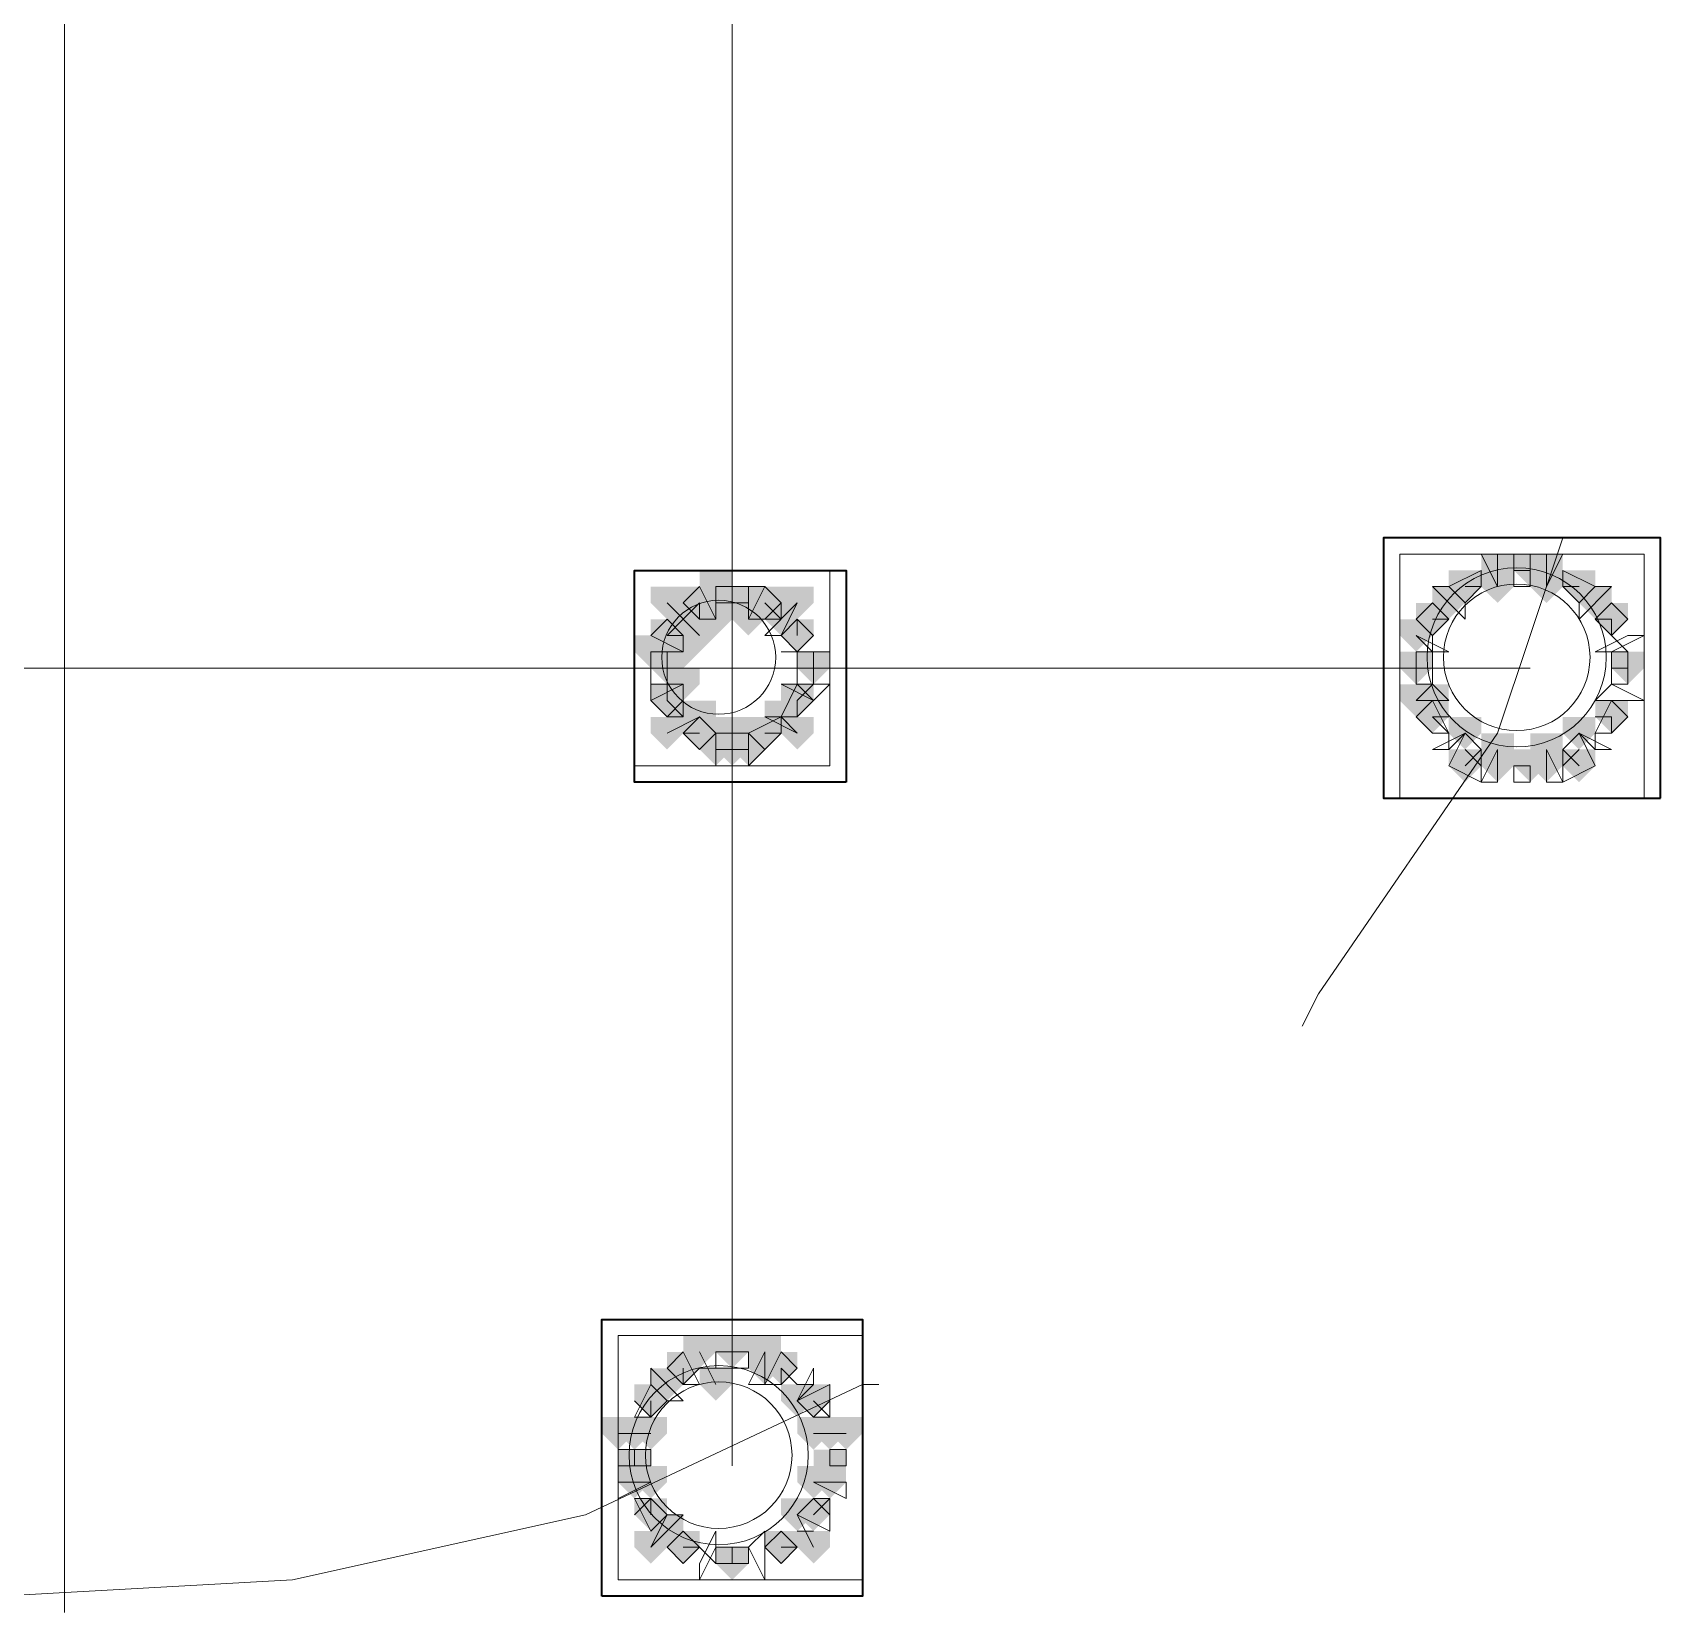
# Model space of a CAD drawing. Header units: millimetres. Extents: x 2315 to 4619, y 1334 to 1897.
# Drawn here: x 4129.89 to 4136, y 1548.66 to 1554.59 of the extents above; entities that cross this region are included whole.
import ezdxf

# ---------------------------------------------------------------- set-up
doc = ezdxf.new("R2010")
doc.units = ezdxf.units.MM
for name, color, linetype, true_color in [('PDF_10', 7, 'Continuous', 0x00b85c), ('PDF_AXIS', 7, 'Continuous', 0x00b85c), ('PDF_柱构件', 7, 'Continuous', 0x00b85c), ('PDF_转运站初步方案', 7, 'Continuous', 0x00b85c)]:
    doc.layers.add(name, color=color, linetype=linetype, true_color=true_color)
doc.layers.add('PDF_中心线层', color=1, linetype='Continuous')
doc.layers.add('PDF_粗实线层', color=7, linetype='Continuous')

msp = doc.modelspace()

# ---------------------------------------------------------------- hatches: boundary and pattern name
at = {"layer": 'PDF_10', "transparency": 33554559}
for points in [[(4135.507, 1552.6298), (4135.4459, 1552.6298), (4135.4459, 1552.5687), (4135.507, 1552.5076), (4135.568, 1552.5687), (4135.568, 1552.6298)], [(4135.507, 1552.6298), (4135.4459, 1552.6298), (4135.4459, 1552.5687), (4135.507, 1552.5076), (4135.568, 1552.5687), (4135.568, 1552.6298)], [(4135.507, 1552.6298), (4135.4459, 1552.6298), (4135.4459, 1552.5687), (4135.507, 1552.5076), (4135.568, 1552.5687), (4135.568, 1552.6298)], [(4135.2626, 1552.5687), (4135.2015, 1552.5687), (4135.2015, 1552.5076), (4135.2626, 1552.4466), (4135.3237, 1552.5076), (4135.3237, 1552.5687)], [(4135.2626, 1552.5687), (4135.2015, 1552.5687), (4135.2015, 1552.5076), (4135.2626, 1552.4466), (4135.3237, 1552.5076), (4135.3237, 1552.5687)], [(4135.6902, 1552.5687), (4135.6291, 1552.5687), (4135.6291, 1552.5076), (4135.6902, 1552.4466), (4135.7513, 1552.5076), (4135.7513, 1552.5687)], [(4135.6902, 1552.5687), (4135.6291, 1552.5687), (4135.6291, 1552.5076), (4135.6902, 1552.4466), (4135.7513, 1552.5076), (4135.7513, 1552.5687)], [(4132.3918, 1552.5076), (4132.3307, 1552.5076), (4132.3307, 1552.4466), (4132.3918, 1552.3855), (4132.4529, 1552.4466), (4132.4529, 1552.5076)], [(4132.3918, 1552.5076), (4132.3307, 1552.5076), (4132.3307, 1552.4466), (4132.3918, 1552.3855), (4132.4529, 1552.4466), (4132.4529, 1552.5076)], [(4132.514, 1552.5076), (4132.4529, 1552.5076), (4132.4529, 1552.4466), (4132.514, 1552.3855), (4132.5751, 1552.4466), (4132.5751, 1552.5076)], [(4132.514, 1552.5076), (4132.4529, 1552.5076), (4132.4529, 1552.4466), (4132.514, 1552.3855), (4132.5751, 1552.4466), (4132.5751, 1552.5076)], [(4132.6361, 1552.5076), (4132.5751, 1552.5076), (4132.5751, 1552.4466), (4132.6361, 1552.3855), (4132.6972, 1552.4466), (4132.6972, 1552.5076)], [(4132.6361, 1552.5076), (4132.5751, 1552.5076), (4132.5751, 1552.4466), (4132.6361, 1552.3855), (4132.6972, 1552.4466), (4132.6972, 1552.5076)], [(4135.1405, 1552.4466), (4135.0794, 1552.4466), (4135.0794, 1552.3855), (4135.1405, 1552.3244), (4135.2015, 1552.3855), (4135.2015, 1552.4466)], [(4135.1405, 1552.4466), (4135.0794, 1552.4466), (4135.0794, 1552.3855), (4135.1405, 1552.3244), (4135.2015, 1552.3855), (4135.2015, 1552.4466)], [(4135.8124, 1552.4466), (4135.7513, 1552.4466), (4135.7513, 1552.3855), (4135.8124, 1552.3244), (4135.8734, 1552.3855), (4135.8734, 1552.4466)], [(4135.8124, 1552.4466), (4135.7513, 1552.4466), (4135.7513, 1552.3855), (4135.8124, 1552.3244), (4135.8734, 1552.3855), (4135.8734, 1552.4466)], [(4132.2697, 1552.3855), (4132.2086, 1552.3855), (4132.2086, 1552.3244), (4132.2697, 1552.2633), (4132.3307, 1552.3244), (4132.3307, 1552.3855)], [(4132.2697, 1552.3855), (4132.2086, 1552.3855), (4132.2086, 1552.3244), (4132.2697, 1552.2633), (4132.3307, 1552.3244), (4132.3307, 1552.3855)], [(4132.7583, 1552.3855), (4132.6972, 1552.3855), (4132.6972, 1552.3244), (4132.7583, 1552.2633), (4132.8194, 1552.3244), (4132.8194, 1552.3855)], [(4132.7583, 1552.3855), (4132.6972, 1552.3855), (4132.6972, 1552.3244), (4132.7583, 1552.2633), (4132.8194, 1552.3244), (4132.8194, 1552.3855)], [(4132.7583, 1552.3855), (4132.6972, 1552.3855), (4132.6972, 1552.3244), (4132.7583, 1552.2633), (4132.8194, 1552.3244), (4132.8194, 1552.3855)], [(4132.2697, 1552.2633), (4132.2086, 1552.2633), (4132.2086, 1552.2022), (4132.2697, 1552.1412), (4132.3307, 1552.2022), (4132.3307, 1552.2633)], [(4132.2697, 1552.2633), (4132.2086, 1552.2633), (4132.2086, 1552.2022), (4132.2697, 1552.1412), (4132.3307, 1552.2022), (4132.3307, 1552.2633)], [(4132.8194, 1552.2633), (4132.7583, 1552.2633), (4132.7583, 1552.2022), (4132.8194, 1552.1412), (4132.8805, 1552.2022), (4132.8805, 1552.2633)], [(4132.8194, 1552.2633), (4132.7583, 1552.2633), (4132.7583, 1552.2022), (4132.8194, 1552.1412), (4132.8805, 1552.2022), (4132.8805, 1552.2633)], [(4135.0794, 1552.2633), (4135.0183, 1552.2633), (4135.0183, 1552.2022), (4135.0794, 1552.1412), (4135.1405, 1552.2022), (4135.1405, 1552.2633)], [(4135.0794, 1552.2633), (4135.0183, 1552.2633), (4135.0183, 1552.2022), (4135.0794, 1552.1412), (4135.1405, 1552.2022), (4135.1405, 1552.2633)], [(4135.8734, 1552.2633), (4135.8124, 1552.2633), (4135.8124, 1552.2022), (4135.8734, 1552.1412), (4135.9345, 1552.2022), (4135.9345, 1552.2633)], [(4135.8734, 1552.2633), (4135.8124, 1552.2633), (4135.8124, 1552.2022), (4135.8734, 1552.1412), (4135.9345, 1552.2022), (4135.9345, 1552.2633)], [(4132.2697, 1552.1412), (4132.2086, 1552.1412), (4132.2086, 1552.0801), (4132.2697, 1552.019), (4132.3307, 1552.0801), (4132.3307, 1552.1412)], [(4132.2697, 1552.1412), (4132.2086, 1552.1412), (4132.2086, 1552.0801), (4132.2697, 1552.019), (4132.3307, 1552.0801), (4132.3307, 1552.1412)], [(4132.7583, 1552.1412), (4132.6972, 1552.1412), (4132.6972, 1552.0801), (4132.7583, 1552.019), (4132.8194, 1552.0801), (4132.8194, 1552.1412)], [(4132.7583, 1552.1412), (4132.6972, 1552.1412), (4132.6972, 1552.0801), (4132.7583, 1552.019), (4132.8194, 1552.0801), (4132.8194, 1552.1412)], [(4135.1405, 1552.0801), (4135.0794, 1552.0801), (4135.0794, 1552.019), (4135.1405, 1551.9579), (4135.2015, 1552.019), (4135.2015, 1552.0801)], [(4135.1405, 1552.0801), (4135.0794, 1552.0801), (4135.0794, 1552.019), (4135.1405, 1551.9579), (4135.2015, 1552.019), (4135.2015, 1552.0801)], [(4135.8124, 1552.0801), (4135.7513, 1552.0801), (4135.7513, 1552.019), (4135.8124, 1551.9579), (4135.8734, 1552.019), (4135.8734, 1552.0801)], [(4135.8124, 1552.0801), (4135.7513, 1552.0801), (4135.7513, 1552.019), (4135.8124, 1551.9579), (4135.8734, 1552.019), (4135.8734, 1552.0801)], [(4132.3918, 1552.019), (4132.3307, 1552.019), (4132.3307, 1551.9579), (4132.3918, 1551.8968), (4132.4529, 1551.9579), (4132.4529, 1552.019)], [(4132.3918, 1552.019), (4132.3307, 1552.019), (4132.3307, 1551.9579), (4132.3918, 1551.8968), (4132.4529, 1551.9579), (4132.4529, 1552.019)], [(4132.3918, 1552.019), (4132.3307, 1552.019), (4132.3307, 1551.9579), (4132.3918, 1551.8968), (4132.4529, 1551.9579), (4132.4529, 1552.019)], [(4132.6361, 1552.019), (4132.5751, 1552.019), (4132.5751, 1551.9579), (4132.6361, 1551.8968), (4132.6972, 1551.9579), (4132.6972, 1552.019)], [(4132.6361, 1552.019), (4132.5751, 1552.019), (4132.5751, 1551.9579), (4132.6361, 1551.8968), (4132.6972, 1551.9579), (4132.6972, 1552.019)], [(4132.514, 1551.9579), (4132.4529, 1551.9579), (4132.4529, 1551.8968), (4132.514, 1551.8357), (4132.5751, 1551.8968), (4132.5751, 1551.9579)], [(4132.514, 1551.9579), (4132.4529, 1551.9579), (4132.4529, 1551.8968), (4132.514, 1551.8357), (4132.5751, 1551.8968), (4132.5751, 1551.9579)], [(4135.2626, 1551.8968), (4135.2015, 1551.8968), (4135.2015, 1551.8357), (4135.2626, 1551.7747), (4135.3237, 1551.8357), (4135.3237, 1551.8968)], [(4135.2626, 1551.8968), (4135.2015, 1551.8968), (4135.2015, 1551.8357), (4135.2626, 1551.7747), (4135.3237, 1551.8357), (4135.3237, 1551.8968)], [(4135.507, 1551.8968), (4135.4459, 1551.8968), (4135.4459, 1551.8357), (4135.507, 1551.7747), (4135.568, 1551.8357), (4135.568, 1551.8968)], [(4135.507, 1551.8968), (4135.4459, 1551.8968), (4135.4459, 1551.8357), (4135.507, 1551.7747), (4135.568, 1551.8357), (4135.568, 1551.8968)], [(4135.6902, 1551.8968), (4135.6291, 1551.8968), (4135.6291, 1551.8357), (4135.6902, 1551.7747), (4135.7513, 1551.8357), (4135.7513, 1551.8968)], [(4135.6902, 1551.8968), (4135.6291, 1551.8968), (4135.6291, 1551.8357), (4135.6902, 1551.7747), (4135.7513, 1551.8357), (4135.7513, 1551.8968)], [(4132.514, 1549.6979), (4132.4529, 1549.6979), (4132.4529, 1549.6368), (4132.514, 1549.5757), (4132.5751, 1549.6368), (4132.5751, 1549.6979)], [(4132.514, 1549.6979), (4132.4529, 1549.6979), (4132.4529, 1549.6368), (4132.514, 1549.5757), (4132.5751, 1549.6368), (4132.5751, 1549.6979)], [(4132.3307, 1549.6368), (4132.2697, 1549.6368), (4132.2697, 1549.5757), (4132.3307, 1549.5147), (4132.3918, 1549.5757), (4132.3918, 1549.6368)], [(4132.3307, 1549.6368), (4132.2697, 1549.6368), (4132.2697, 1549.5757), (4132.3307, 1549.5147), (4132.3918, 1549.5757), (4132.3918, 1549.6368)], [(4132.6972, 1549.6368), (4132.6361, 1549.6368), (4132.6361, 1549.5757), (4132.6972, 1549.5147), (4132.7583, 1549.5757), (4132.7583, 1549.6368)], [(4132.6972, 1549.6368), (4132.6361, 1549.6368), (4132.6361, 1549.5757), (4132.6972, 1549.5147), (4132.7583, 1549.5757), (4132.7583, 1549.6368)], [(4132.2086, 1549.5147), (4132.1475, 1549.5147), (4132.1475, 1549.4536), (4132.2086, 1549.3925), (4132.2697, 1549.4536), (4132.2697, 1549.5147)], [(4132.2086, 1549.5147), (4132.1475, 1549.5147), (4132.1475, 1549.4536), (4132.2086, 1549.3925), (4132.2697, 1549.4536), (4132.2697, 1549.5147)], [(4132.8194, 1549.5147), (4132.7583, 1549.5147), (4132.7583, 1549.4536), (4132.8194, 1549.3925), (4132.8805, 1549.4536), (4132.8805, 1549.5147)], [(4132.8194, 1549.5147), (4132.7583, 1549.5147), (4132.7583, 1549.4536), (4132.8194, 1549.3925), (4132.8805, 1549.4536), (4132.8805, 1549.5147)], [(4132.1475, 1549.2703), (4132.0864, 1549.2703), (4132.0864, 1549.2093), (4132.1475, 1549.1482), (4132.2086, 1549.2093), (4132.2086, 1549.2703)], [(4132.1475, 1549.2703), (4132.0864, 1549.2703), (4132.0864, 1549.2093), (4132.1475, 1549.1482), (4132.2086, 1549.2093), (4132.2086, 1549.2703)], [(4132.1475, 1549.2703), (4132.0864, 1549.2703), (4132.0864, 1549.2093), (4132.1475, 1549.1482), (4132.2086, 1549.2093), (4132.2086, 1549.2703)], [(4132.8805, 1549.2703), (4132.8194, 1549.2703), (4132.8194, 1549.2093), (4132.8805, 1549.1482), (4132.9415, 1549.2093), (4132.9415, 1549.2703)], [(4132.8805, 1549.2703), (4132.8194, 1549.2703), (4132.8194, 1549.2093), (4132.8805, 1549.1482), (4132.9415, 1549.2093), (4132.9415, 1549.2703)], [(4132.2086, 1549.0871), (4132.1475, 1549.0871), (4132.1475, 1549.026), (4132.2086, 1548.9649), (4132.2697, 1549.026), (4132.2697, 1549.0871)], [(4132.2086, 1549.0871), (4132.1475, 1549.0871), (4132.1475, 1549.026), (4132.2086, 1548.9649), (4132.2697, 1549.026), (4132.2697, 1549.0871)], [(4132.8194, 1549.0871), (4132.7583, 1549.0871), (4132.7583, 1549.026), (4132.8194, 1548.9649), (4132.8805, 1549.026), (4132.8805, 1549.0871)], [(4132.8194, 1549.0871), (4132.7583, 1549.0871), (4132.7583, 1549.026), (4132.8194, 1548.9649), (4132.8805, 1549.026), (4132.8805, 1549.0871)], [(4132.3307, 1548.9649), (4132.2697, 1548.9649), (4132.2697, 1548.9039), (4132.3307, 1548.8428), (4132.3918, 1548.9039), (4132.3918, 1548.9649)], [(4132.3307, 1548.9649), (4132.2697, 1548.9649), (4132.2697, 1548.9039), (4132.3307, 1548.8428), (4132.3918, 1548.9039), (4132.3918, 1548.9649)], [(4132.3307, 1548.9649), (4132.2697, 1548.9649), (4132.2697, 1548.9039), (4132.3307, 1548.8428), (4132.3918, 1548.9039), (4132.3918, 1548.9649)], [(4132.6972, 1548.9649), (4132.6361, 1548.9649), (4132.6361, 1548.9039), (4132.6972, 1548.8428), (4132.7583, 1548.9039), (4132.7583, 1548.9649)], [(4132.6972, 1548.9649), (4132.6361, 1548.9649), (4132.6361, 1548.9039), (4132.6972, 1548.8428), (4132.7583, 1548.9039), (4132.7583, 1548.9649)], [(4132.6972, 1548.9649), (4132.6361, 1548.9649), (4132.6361, 1548.9039), (4132.6972, 1548.8428), (4132.7583, 1548.9039), (4132.7583, 1548.9649)], [(4132.514, 1548.9039), (4132.4529, 1548.9039), (4132.4529, 1548.8428), (4132.514, 1548.7817), (4132.5751, 1548.8428), (4132.5751, 1548.9039)], [(4132.514, 1548.9039), (4132.4529, 1548.9039), (4132.4529, 1548.8428), (4132.514, 1548.7817), (4132.5751, 1548.8428), (4132.5751, 1548.9039)]]:
    msp.add_hatch(color=256, dxfattribs=at).paths.add_polyline_path(points)
at = {"layer": 'PDF_柱构件', "transparency": 33554559}
for points in [[(4135.3848, 1552.6298), (4135.3237, 1552.6298), (4135.3237, 1552.5687), (4135.3848, 1552.5076), (4135.4459, 1552.5687), (4135.4459, 1552.6298)], [(4135.568, 1552.6298), (4135.507, 1552.6298), (4135.507, 1552.5687), (4135.568, 1552.5076), (4135.6291, 1552.5687), (4135.6291, 1552.6298)], [(4132.4529, 1552.5687), (4132.3918, 1552.5687), (4132.3918, 1552.5076), (4132.4529, 1552.4466), (4132.514, 1552.5076), (4132.514, 1552.5687)], [(4135.3848, 1552.5687), (4135.3237, 1552.5687), (4135.3237, 1552.5076), (4135.3848, 1552.4466), (4135.4459, 1552.5076), (4135.4459, 1552.5687)], [(4135.568, 1552.5687), (4135.507, 1552.5687), (4135.507, 1552.5076), (4135.568, 1552.4466), (4135.6291, 1552.5076), (4135.6291, 1552.5687)], [(4132.2697, 1552.5076), (4132.2086, 1552.5076), (4132.2086, 1552.4466), (4132.2697, 1552.3855), (4132.3307, 1552.4466), (4132.3307, 1552.5076)], [(4132.4529, 1552.5076), (4132.3918, 1552.5076), (4132.3918, 1552.4466), (4132.4529, 1552.3855), (4132.514, 1552.4466), (4132.514, 1552.5076)], [(4132.5751, 1552.5076), (4132.514, 1552.5076), (4132.514, 1552.4466), (4132.5751, 1552.3855), (4132.6361, 1552.4466), (4132.6361, 1552.5076)], [(4132.7583, 1552.5076), (4132.6972, 1552.5076), (4132.6972, 1552.4466), (4132.7583, 1552.3855), (4132.8194, 1552.4466), (4132.8194, 1552.5076)], [(4135.2015, 1552.5076), (4135.1405, 1552.5076), (4135.1405, 1552.4466), (4135.2015, 1552.3855), (4135.2626, 1552.4466), (4135.2626, 1552.5076)], [(4135.7513, 1552.5076), (4135.6902, 1552.5076), (4135.6902, 1552.4466), (4135.7513, 1552.3855), (4135.8124, 1552.4466), (4135.8124, 1552.5076)], [(4132.3307, 1552.4466), (4132.2697, 1552.4466), (4132.2697, 1552.3855), (4132.3307, 1552.3244), (4132.3918, 1552.3855), (4132.3918, 1552.4466)], [(4132.4529, 1552.4466), (4132.3918, 1552.4466), (4132.3918, 1552.3855), (4132.4529, 1552.3244), (4132.514, 1552.3855), (4132.514, 1552.4466)], [(4132.5751, 1552.4466), (4132.514, 1552.4466), (4132.514, 1552.3855), (4132.5751, 1552.3244), (4132.6361, 1552.3855), (4132.6361, 1552.4466)], [(4132.6972, 1552.4466), (4132.6361, 1552.4466), (4132.6361, 1552.3855), (4132.6972, 1552.3244), (4132.7583, 1552.3855), (4132.7583, 1552.4466)], [(4132.3918, 1552.3855), (4132.3307, 1552.3855), (4132.3307, 1552.3244), (4132.3918, 1552.2633), (4132.4529, 1552.3244), (4132.4529, 1552.3855)], [(4135.0794, 1552.3855), (4135.0183, 1552.3855), (4135.0183, 1552.3244), (4135.0794, 1552.2633), (4135.1405, 1552.3244), (4135.1405, 1552.3855)], [(4132.2086, 1552.3244), (4132.1475, 1552.3244), (4132.1475, 1552.2633), (4132.2086, 1552.2022), (4132.2697, 1552.2633), (4132.2697, 1552.3244)], [(4132.2697, 1552.3244), (4132.2086, 1552.3244), (4132.2086, 1552.2633), (4132.2697, 1552.2022), (4132.3307, 1552.2633), (4132.3307, 1552.3244)], [(4132.3307, 1552.3244), (4132.2697, 1552.3244), (4132.2697, 1552.2633), (4132.3307, 1552.2022), (4132.3918, 1552.2633), (4132.3918, 1552.3244)], [(4132.3307, 1552.2022), (4132.2697, 1552.2022), (4132.2697, 1552.1412), (4132.3307, 1552.0801), (4132.3918, 1552.1412), (4132.3918, 1552.2022)], [(4135.0794, 1552.1412), (4135.0183, 1552.1412), (4135.0183, 1552.0801), (4135.0794, 1552.019), (4135.1405, 1552.0801), (4135.1405, 1552.1412)], [(4135.1405, 1552.1412), (4135.0794, 1552.1412), (4135.0794, 1552.0801), (4135.1405, 1552.019), (4135.2015, 1552.0801), (4135.2015, 1552.1412)], [(4132.3307, 1552.0801), (4132.2697, 1552.0801), (4132.2697, 1552.019), (4132.3307, 1551.9579), (4132.3918, 1552.019), (4132.3918, 1552.0801)], [(4132.3918, 1552.0801), (4132.3307, 1552.0801), (4132.3307, 1552.019), (4132.3918, 1551.9579), (4132.4529, 1552.019), (4132.4529, 1552.0801)], [(4132.6972, 1552.0801), (4132.6361, 1552.0801), (4132.6361, 1552.019), (4132.6972, 1551.9579), (4132.7583, 1552.019), (4132.7583, 1552.0801)], [(4132.2697, 1552.019), (4132.2086, 1552.019), (4132.2086, 1551.9579), (4132.2697, 1551.8968), (4132.3307, 1551.9579), (4132.3307, 1552.019)], [(4132.4529, 1552.019), (4132.3918, 1552.019), (4132.3918, 1551.9579), (4132.4529, 1551.8968), (4132.514, 1551.9579), (4132.514, 1552.019)], [(4132.5751, 1552.019), (4132.514, 1552.019), (4132.514, 1551.9579), (4132.5751, 1551.8968), (4132.6361, 1551.9579), (4132.6361, 1552.019)], [(4132.7583, 1552.019), (4132.6972, 1552.019), (4132.6972, 1551.9579), (4132.7583, 1551.8968), (4132.8194, 1551.9579), (4132.8194, 1552.019)], [(4135.2626, 1552.019), (4135.2015, 1552.019), (4135.2015, 1551.9579), (4135.2626, 1551.8968), (4135.3237, 1551.9579), (4135.3237, 1552.019)], [(4135.6902, 1552.019), (4135.6291, 1552.019), (4135.6291, 1551.9579), (4135.6902, 1551.8968), (4135.7513, 1551.9579), (4135.7513, 1552.019)], [(4132.4529, 1551.9579), (4132.3918, 1551.9579), (4132.3918, 1551.8968), (4132.4529, 1551.8357), (4132.514, 1551.8968), (4132.514, 1551.9579)], [(4132.5751, 1551.9579), (4132.514, 1551.9579), (4132.514, 1551.8968), (4132.5751, 1551.8357), (4132.6361, 1551.8968), (4132.6361, 1551.9579)], [(4135.3848, 1551.9579), (4135.3237, 1551.9579), (4135.3237, 1551.8968), (4135.3848, 1551.8357), (4135.4459, 1551.8968), (4135.4459, 1551.9579)], [(4135.568, 1551.9579), (4135.507, 1551.9579), (4135.507, 1551.8968), (4135.568, 1551.8357), (4135.6291, 1551.8968), (4135.6291, 1551.9579)], [(4135.3848, 1551.8968), (4135.3237, 1551.8968), (4135.3237, 1551.8357), (4135.3848, 1551.7747), (4135.4459, 1551.8357), (4135.4459, 1551.8968)], [(4135.568, 1551.8968), (4135.507, 1551.8968), (4135.507, 1551.8357), (4135.568, 1551.7747), (4135.6291, 1551.8357), (4135.6291, 1551.8968)], [(4132.3918, 1549.6979), (4132.3307, 1549.6979), (4132.3307, 1549.6368), (4132.3918, 1549.5757), (4132.4529, 1549.6368), (4132.4529, 1549.6979)], [(4132.6361, 1549.6979), (4132.5751, 1549.6979), (4132.5751, 1549.6368), (4132.6361, 1549.5757), (4132.6972, 1549.6368), (4132.6972, 1549.6979)], [(4132.6361, 1549.6368), (4132.5751, 1549.6368), (4132.5751, 1549.5757), (4132.6361, 1549.5147), (4132.6972, 1549.5757), (4132.6972, 1549.6368)], [(4132.2697, 1549.5757), (4132.2086, 1549.5757), (4132.2086, 1549.5147), (4132.2697, 1549.4536), (4132.3307, 1549.5147), (4132.3307, 1549.5757)], [(4132.4529, 1549.5757), (4132.3918, 1549.5757), (4132.3918, 1549.5147), (4132.4529, 1549.4536), (4132.514, 1549.5147), (4132.514, 1549.5757)], [(4132.7583, 1549.5147), (4132.6972, 1549.5147), (4132.6972, 1549.4536), (4132.7583, 1549.3925), (4132.8194, 1549.4536), (4132.8194, 1549.5147)], [(4132.0864, 1549.3925), (4132.0253, 1549.3925), (4132.0253, 1549.3314), (4132.0864, 1549.2703), (4132.1475, 1549.3314), (4132.1475, 1549.3925)], [(4132.1475, 1549.3925), (4132.0864, 1549.3925), (4132.0864, 1549.3314), (4132.1475, 1549.2703), (4132.2086, 1549.3314), (4132.2086, 1549.3925)], [(4132.2086, 1549.3925), (4132.1475, 1549.3925), (4132.1475, 1549.3314), (4132.2086, 1549.2703), (4132.2697, 1549.3314), (4132.2697, 1549.3925)], [(4132.8194, 1549.3925), (4132.7583, 1549.3925), (4132.7583, 1549.3314), (4132.8194, 1549.2703), (4132.8805, 1549.3314), (4132.8805, 1549.3925)], [(4132.8805, 1549.3925), (4132.8194, 1549.3925), (4132.8194, 1549.3314), (4132.8805, 1549.2703), (4132.9415, 1549.3314), (4132.9415, 1549.3925)], [(4132.9415, 1549.3925), (4132.8805, 1549.3925), (4132.8805, 1549.3314), (4132.9415, 1549.2703), (4133.0026, 1549.3314), (4133.0026, 1549.3925)], [(4132.1475, 1549.2093), (4132.0864, 1549.2093), (4132.0864, 1549.1482), (4132.1475, 1549.0871), (4132.2086, 1549.1482), (4132.2086, 1549.2093)], [(4132.2086, 1549.2093), (4132.1475, 1549.2093), (4132.1475, 1549.1482), (4132.2086, 1549.0871), (4132.2697, 1549.1482), (4132.2697, 1549.2093)], [(4132.8194, 1549.2093), (4132.7583, 1549.2093), (4132.7583, 1549.1482), (4132.8194, 1549.0871), (4132.8805, 1549.1482), (4132.8805, 1549.2093)], [(4132.8805, 1549.2093), (4132.8194, 1549.2093), (4132.8194, 1549.1482), (4132.8805, 1549.0871), (4132.9415, 1549.1482), (4132.9415, 1549.2093)], [(4132.7583, 1549.0871), (4132.6972, 1549.0871), (4132.6972, 1549.026), (4132.7583, 1548.9649), (4132.8194, 1549.026), (4132.8194, 1549.0871)], [(4132.2697, 1549.026), (4132.2086, 1549.026), (4132.2086, 1548.9649), (4132.2697, 1548.9039), (4132.3307, 1548.9649), (4132.3307, 1549.026)], [(4132.2086, 1548.9649), (4132.1475, 1548.9649), (4132.1475, 1548.9039), (4132.2086, 1548.8428), (4132.2697, 1548.9039), (4132.2697, 1548.9649)], [(4132.8194, 1548.9649), (4132.7583, 1548.9649), (4132.7583, 1548.9039), (4132.8194, 1548.8428), (4132.8805, 1548.9039), (4132.8805, 1548.9649)]]:
    msp.add_hatch(color=256, dxfattribs=at).paths.add_polyline_path(points)
at = {"layer": 'PDF_转运站初步方案', "transparency": 33554559}
for points in [[(4135.507, 1552.6298), (4135.4459, 1552.6298), (4135.4459, 1552.5687), (4135.507, 1552.5076), (4135.568, 1552.5687), (4135.568, 1552.6298)], [(4135.507, 1552.6298), (4135.4459, 1552.6298), (4135.4459, 1552.5687), (4135.507, 1552.5076), (4135.568, 1552.5687), (4135.568, 1552.6298)], [(4135.2626, 1552.5687), (4135.2015, 1552.5687), (4135.2015, 1552.5076), (4135.2626, 1552.4466), (4135.3237, 1552.5076), (4135.3237, 1552.5687)], [(4135.2626, 1552.5687), (4135.2015, 1552.5687), (4135.2015, 1552.5076), (4135.2626, 1552.4466), (4135.3237, 1552.5076), (4135.3237, 1552.5687)], [(4135.6902, 1552.5687), (4135.6291, 1552.5687), (4135.6291, 1552.5076), (4135.6902, 1552.4466), (4135.7513, 1552.5076), (4135.7513, 1552.5687)], [(4135.6902, 1552.5687), (4135.6291, 1552.5687), (4135.6291, 1552.5076), (4135.6902, 1552.4466), (4135.7513, 1552.5076), (4135.7513, 1552.5687)], [(4132.3918, 1552.5076), (4132.3307, 1552.5076), (4132.3307, 1552.4466), (4132.3918, 1552.3855), (4132.4529, 1552.4466), (4132.4529, 1552.5076)], [(4132.3918, 1552.5076), (4132.3307, 1552.5076), (4132.3307, 1552.4466), (4132.3918, 1552.3855), (4132.4529, 1552.4466), (4132.4529, 1552.5076)], [(4132.514, 1552.5076), (4132.4529, 1552.5076), (4132.4529, 1552.4466), (4132.514, 1552.3855), (4132.5751, 1552.4466), (4132.5751, 1552.5076)], [(4132.514, 1552.5076), (4132.4529, 1552.5076), (4132.4529, 1552.4466), (4132.514, 1552.3855), (4132.5751, 1552.4466), (4132.5751, 1552.5076)], [(4132.6361, 1552.5076), (4132.5751, 1552.5076), (4132.5751, 1552.4466), (4132.6361, 1552.3855), (4132.6972, 1552.4466), (4132.6972, 1552.5076)], [(4132.6361, 1552.5076), (4132.5751, 1552.5076), (4132.5751, 1552.4466), (4132.6361, 1552.3855), (4132.6972, 1552.4466), (4132.6972, 1552.5076)], [(4135.1405, 1552.4466), (4135.0794, 1552.4466), (4135.0794, 1552.3855), (4135.1405, 1552.3244), (4135.2015, 1552.3855), (4135.2015, 1552.4466)], [(4135.1405, 1552.4466), (4135.0794, 1552.4466), (4135.0794, 1552.3855), (4135.1405, 1552.3244), (4135.2015, 1552.3855), (4135.2015, 1552.4466)], [(4135.8124, 1552.4466), (4135.7513, 1552.4466), (4135.7513, 1552.3855), (4135.8124, 1552.3244), (4135.8734, 1552.3855), (4135.8734, 1552.4466)], [(4135.8124, 1552.4466), (4135.7513, 1552.4466), (4135.7513, 1552.3855), (4135.8124, 1552.3244), (4135.8734, 1552.3855), (4135.8734, 1552.4466)], [(4132.2697, 1552.3855), (4132.2086, 1552.3855), (4132.2086, 1552.3244), (4132.2697, 1552.2633), (4132.3307, 1552.3244), (4132.3307, 1552.3855)], [(4132.2697, 1552.3855), (4132.2086, 1552.3855), (4132.2086, 1552.3244), (4132.2697, 1552.2633), (4132.3307, 1552.3244), (4132.3307, 1552.3855)], [(4132.7583, 1552.3855), (4132.6972, 1552.3855), (4132.6972, 1552.3244), (4132.7583, 1552.2633), (4132.8194, 1552.3244), (4132.8194, 1552.3855)], [(4132.7583, 1552.3855), (4132.6972, 1552.3855), (4132.6972, 1552.3244), (4132.7583, 1552.2633), (4132.8194, 1552.3244), (4132.8194, 1552.3855)], [(4132.2697, 1552.2633), (4132.2086, 1552.2633), (4132.2086, 1552.2022), (4132.2697, 1552.1412), (4132.3307, 1552.2022), (4132.3307, 1552.2633)], [(4132.2697, 1552.2633), (4132.2086, 1552.2633), (4132.2086, 1552.2022), (4132.2697, 1552.1412), (4132.3307, 1552.2022), (4132.3307, 1552.2633)], [(4132.8194, 1552.2633), (4132.7583, 1552.2633), (4132.7583, 1552.2022), (4132.8194, 1552.1412), (4132.8805, 1552.2022), (4132.8805, 1552.2633)], [(4132.8194, 1552.2633), (4132.7583, 1552.2633), (4132.7583, 1552.2022), (4132.8194, 1552.1412), (4132.8805, 1552.2022), (4132.8805, 1552.2633)], [(4135.0794, 1552.2633), (4135.0183, 1552.2633), (4135.0183, 1552.2022), (4135.0794, 1552.1412), (4135.1405, 1552.2022), (4135.1405, 1552.2633)], [(4135.0794, 1552.2633), (4135.0183, 1552.2633), (4135.0183, 1552.2022), (4135.0794, 1552.1412), (4135.1405, 1552.2022), (4135.1405, 1552.2633)], [(4135.8734, 1552.2633), (4135.8124, 1552.2633), (4135.8124, 1552.2022), (4135.8734, 1552.1412), (4135.9345, 1552.2022), (4135.9345, 1552.2633)], [(4135.8734, 1552.2633), (4135.8124, 1552.2633), (4135.8124, 1552.2022), (4135.8734, 1552.1412), (4135.9345, 1552.2022), (4135.9345, 1552.2633)], [(4132.2697, 1552.1412), (4132.2086, 1552.1412), (4132.2086, 1552.0801), (4132.2697, 1552.019), (4132.3307, 1552.0801), (4132.3307, 1552.1412)], [(4132.2697, 1552.1412), (4132.2086, 1552.1412), (4132.2086, 1552.0801), (4132.2697, 1552.019), (4132.3307, 1552.0801), (4132.3307, 1552.1412)], [(4132.7583, 1552.1412), (4132.6972, 1552.1412), (4132.6972, 1552.0801), (4132.7583, 1552.019), (4132.8194, 1552.0801), (4132.8194, 1552.1412)], [(4132.7583, 1552.1412), (4132.6972, 1552.1412), (4132.6972, 1552.0801), (4132.7583, 1552.019), (4132.8194, 1552.0801), (4132.8194, 1552.1412)], [(4135.1405, 1552.0801), (4135.0794, 1552.0801), (4135.0794, 1552.019), (4135.1405, 1551.9579), (4135.2015, 1552.019), (4135.2015, 1552.0801)], [(4135.1405, 1552.0801), (4135.0794, 1552.0801), (4135.0794, 1552.019), (4135.1405, 1551.9579), (4135.2015, 1552.019), (4135.2015, 1552.0801)], [(4135.8124, 1552.0801), (4135.7513, 1552.0801), (4135.7513, 1552.019), (4135.8124, 1551.9579), (4135.8734, 1552.019), (4135.8734, 1552.0801)], [(4135.8124, 1552.0801), (4135.7513, 1552.0801), (4135.7513, 1552.019), (4135.8124, 1551.9579), (4135.8734, 1552.019), (4135.8734, 1552.0801)], [(4132.3918, 1552.019), (4132.3307, 1552.019), (4132.3307, 1551.9579), (4132.3918, 1551.8968), (4132.4529, 1551.9579), (4132.4529, 1552.019)], [(4132.3918, 1552.019), (4132.3307, 1552.019), (4132.3307, 1551.9579), (4132.3918, 1551.8968), (4132.4529, 1551.9579), (4132.4529, 1552.019)], [(4132.6361, 1552.019), (4132.5751, 1552.019), (4132.5751, 1551.9579), (4132.6361, 1551.8968), (4132.6972, 1551.9579), (4132.6972, 1552.019)], [(4132.6361, 1552.019), (4132.5751, 1552.019), (4132.5751, 1551.9579), (4132.6361, 1551.8968), (4132.6972, 1551.9579), (4132.6972, 1552.019)], [(4132.514, 1551.9579), (4132.4529, 1551.9579), (4132.4529, 1551.8968), (4132.514, 1551.8357), (4132.5751, 1551.8968), (4132.5751, 1551.9579)], [(4132.514, 1551.9579), (4132.4529, 1551.9579), (4132.4529, 1551.8968), (4132.514, 1551.8357), (4132.5751, 1551.8968), (4132.5751, 1551.9579)], [(4135.2626, 1551.8968), (4135.2015, 1551.8968), (4135.2015, 1551.8357), (4135.2626, 1551.7747), (4135.3237, 1551.8357), (4135.3237, 1551.8968)], [(4135.2626, 1551.8968), (4135.2015, 1551.8968), (4135.2015, 1551.8357), (4135.2626, 1551.7747), (4135.3237, 1551.8357), (4135.3237, 1551.8968)], [(4135.507, 1551.8968), (4135.4459, 1551.8968), (4135.4459, 1551.8357), (4135.507, 1551.7747), (4135.568, 1551.8357), (4135.568, 1551.8968)], [(4135.507, 1551.8968), (4135.4459, 1551.8968), (4135.4459, 1551.8357), (4135.507, 1551.7747), (4135.568, 1551.8357), (4135.568, 1551.8968)], [(4135.6902, 1551.8968), (4135.6291, 1551.8968), (4135.6291, 1551.8357), (4135.6902, 1551.7747), (4135.7513, 1551.8357), (4135.7513, 1551.8968)], [(4135.6902, 1551.8968), (4135.6291, 1551.8968), (4135.6291, 1551.8357), (4135.6902, 1551.7747), (4135.7513, 1551.8357), (4135.7513, 1551.8968)], [(4132.514, 1549.6979), (4132.4529, 1549.6979), (4132.4529, 1549.6368), (4132.514, 1549.5757), (4132.5751, 1549.6368), (4132.5751, 1549.6979)], [(4132.514, 1549.6979), (4132.4529, 1549.6979), (4132.4529, 1549.6368), (4132.514, 1549.5757), (4132.5751, 1549.6368), (4132.5751, 1549.6979)], [(4132.3307, 1549.6368), (4132.2697, 1549.6368), (4132.2697, 1549.5757), (4132.3307, 1549.5147), (4132.3918, 1549.5757), (4132.3918, 1549.6368)], [(4132.3307, 1549.6368), (4132.2697, 1549.6368), (4132.2697, 1549.5757), (4132.3307, 1549.5147), (4132.3918, 1549.5757), (4132.3918, 1549.6368)], [(4132.6972, 1549.6368), (4132.6361, 1549.6368), (4132.6361, 1549.5757), (4132.6972, 1549.5147), (4132.7583, 1549.5757), (4132.7583, 1549.6368)], [(4132.6972, 1549.6368), (4132.6361, 1549.6368), (4132.6361, 1549.5757), (4132.6972, 1549.5147), (4132.7583, 1549.5757), (4132.7583, 1549.6368)], [(4132.2086, 1549.5147), (4132.1475, 1549.5147), (4132.1475, 1549.4536), (4132.2086, 1549.3925), (4132.2697, 1549.4536), (4132.2697, 1549.5147)], [(4132.2086, 1549.5147), (4132.1475, 1549.5147), (4132.1475, 1549.4536), (4132.2086, 1549.3925), (4132.2697, 1549.4536), (4132.2697, 1549.5147)], [(4132.8194, 1549.5147), (4132.7583, 1549.5147), (4132.7583, 1549.4536), (4132.8194, 1549.3925), (4132.8805, 1549.4536), (4132.8805, 1549.5147)], [(4132.8194, 1549.5147), (4132.7583, 1549.5147), (4132.7583, 1549.4536), (4132.8194, 1549.3925), (4132.8805, 1549.4536), (4132.8805, 1549.5147)], [(4132.1475, 1549.2703), (4132.0864, 1549.2703), (4132.0864, 1549.2093), (4132.1475, 1549.1482), (4132.2086, 1549.2093), (4132.2086, 1549.2703)], [(4132.1475, 1549.2703), (4132.0864, 1549.2703), (4132.0864, 1549.2093), (4132.1475, 1549.1482), (4132.2086, 1549.2093), (4132.2086, 1549.2703)], [(4132.8805, 1549.2703), (4132.8194, 1549.2703), (4132.8194, 1549.2093), (4132.8805, 1549.1482), (4132.9415, 1549.2093), (4132.9415, 1549.2703)], [(4132.8805, 1549.2703), (4132.8194, 1549.2703), (4132.8194, 1549.2093), (4132.8805, 1549.1482), (4132.9415, 1549.2093), (4132.9415, 1549.2703)], [(4132.2086, 1549.0871), (4132.1475, 1549.0871), (4132.1475, 1549.026), (4132.2086, 1548.9649), (4132.2697, 1549.026), (4132.2697, 1549.0871)], [(4132.2086, 1549.0871), (4132.1475, 1549.0871), (4132.1475, 1549.026), (4132.2086, 1548.9649), (4132.2697, 1549.026), (4132.2697, 1549.0871)], [(4132.8194, 1549.0871), (4132.7583, 1549.0871), (4132.7583, 1549.026), (4132.8194, 1548.9649), (4132.8805, 1549.026), (4132.8805, 1549.0871)], [(4132.8194, 1549.0871), (4132.7583, 1549.0871), (4132.7583, 1549.026), (4132.8194, 1548.9649), (4132.8805, 1549.026), (4132.8805, 1549.0871)], [(4132.3307, 1548.9649), (4132.2697, 1548.9649), (4132.2697, 1548.9039), (4132.3307, 1548.8428), (4132.3918, 1548.9039), (4132.3918, 1548.9649)], [(4132.3307, 1548.9649), (4132.2697, 1548.9649), (4132.2697, 1548.9039), (4132.3307, 1548.8428), (4132.3918, 1548.9039), (4132.3918, 1548.9649)], [(4132.6972, 1548.9649), (4132.6361, 1548.9649), (4132.6361, 1548.9039), (4132.6972, 1548.8428), (4132.7583, 1548.9039), (4132.7583, 1548.9649)], [(4132.6972, 1548.9649), (4132.6361, 1548.9649), (4132.6361, 1548.9039), (4132.6972, 1548.8428), (4132.7583, 1548.9039), (4132.7583, 1548.9649)], [(4132.514, 1548.9039), (4132.4529, 1548.9039), (4132.4529, 1548.8428), (4132.514, 1548.7817), (4132.5751, 1548.8428), (4132.5751, 1548.9039)], [(4132.514, 1548.9039), (4132.4529, 1548.9039), (4132.4529, 1548.8428), (4132.514, 1548.7817), (4132.5751, 1548.8428), (4132.5751, 1548.9039)]]:
    msp.add_hatch(color=256, dxfattribs=at).paths.add_polyline_path(points)

# ---------------------------------------------------------------- linework, layer by layer
at = {"layer": 'PDF_10', "lineweight": 18}
for points in [[(4135.4459, 1552.5687), (4135.507, 1552.5687)], [(4132.514, 1552.5076), (4132.514, 1552.4466), (4132.5751, 1552.4466)], [(4135.2626, 1552.5076), (4135.3237, 1552.5076), (4135.2626, 1552.5076)], [(4135.6902, 1552.5076), (4135.6291, 1552.5076), (4135.6902, 1552.5076)], [(4132.3307, 1552.3244), (4132.2697, 1552.3244), (4132.3307, 1552.3855), (4132.3918, 1552.4466), (4132.3918, 1552.3855)], [(4132.6361, 1552.4466), (4132.6972, 1552.3855)], [(4132.6361, 1552.3855), (4132.6972, 1552.4466)], [(4132.7583, 1552.3855), (4132.7583, 1552.3244)], [(4135.1405, 1552.3244), (4135.2015, 1552.3855), (4135.1405, 1552.3855)], [(4135.7513, 1552.3855), (4135.8124, 1552.3855), (4135.8124, 1552.3244)], [(4132.2697, 1552.1412), (4132.2697, 1552.2022), (4132.2086, 1552.2022)], [(4132.7583, 1552.2022), (4132.8194, 1552.2022), (4132.8194, 1552.1412)], [(4135.0794, 1552.1412), (4135.0794, 1552.2022), (4135.1405, 1552.2022)], [(4135.8124, 1552.2022), (4135.8734, 1552.2022), (4135.8734, 1552.1412)], [(4132.3307, 1552.019), (4132.2697, 1552.0801)], [(4132.3307, 1552.0801), (4132.2697, 1552.019)], [(4132.7583, 1552.019), (4132.7583, 1552.0801), (4132.7583, 1552.019)], [(4135.2015, 1551.9579), (4135.1405, 1552.019), (4135.2015, 1552.019)], [(4135.7513, 1552.019), (4135.8124, 1552.019), (4135.8124, 1551.9579)], [(4132.3918, 1551.9579), (4132.3307, 1551.9579)], [(4132.5751, 1551.8968), (4132.514, 1551.8968), (4132.514, 1551.9579)], [(4132.6972, 1551.9579), (4132.6361, 1551.9579), (4132.6972, 1551.9579)], [(4135.3237, 1551.8357), (4135.2626, 1551.8968)], [(4135.3237, 1551.8968), (4135.2626, 1551.8357)], [(4135.6902, 1551.8968), (4135.6291, 1551.8357)], [(4135.6291, 1551.8968), (4135.6902, 1551.8357)], [(4135.507, 1551.7747), (4135.507, 1551.8357), (4135.4459, 1551.8357)], [(4132.5751, 1549.6368), (4132.514, 1549.6368), (4132.514, 1549.5757)], [(4132.3918, 1549.5757), (4132.3307, 1549.5147), (4132.3307, 1549.5757)], [(4132.7583, 1549.5147), (4132.6972, 1549.5757), (4132.6972, 1549.5147)], [(4132.2086, 1549.4536), (4132.2086, 1549.3925), (4132.1475, 1549.4536)], [(4132.8805, 1549.3925), (4132.8194, 1549.4536)], [(4132.8194, 1549.3925), (4132.8805, 1549.4536)], [(4132.1475, 1549.2703), (4132.1475, 1549.2093)], [(4132.9415, 1549.2093), (4132.8805, 1549.2093), (4132.8805, 1549.2703)], [(4132.1475, 1549.026), (4132.2086, 1549.0871), (4132.2086, 1549.026)], [(4132.8194, 1549.026), (4132.8805, 1549.0871)], [(4132.8194, 1549.0871), (4132.8805, 1549.026)], [(4132.3307, 1548.9039), (4132.3918, 1548.9039)], [(4132.514, 1548.9039), (4132.514, 1548.8428), (4132.5751, 1548.8428)], [(4132.6972, 1548.9039), (4132.7583, 1548.9039)]]:
    msp.add_lwpolyline(points, dxfattribs=at)
at = {"layer": 'PDF_AXIS', "lineweight": 18}
for points in [[(4135.9345, 1551.7136), (4135.9345, 1552.6298), (4135.0183, 1552.6298), (4135.0183, 1551.7136)], [(4132.8805, 1551.8357), (4132.8805, 1552.5687), (4132.1475, 1552.5687), (4132.1475, 1551.8357)], [(4132.0864, 1548.7817), (4132.0864, 1549.6979), (4133.0026, 1549.6979), (4133.0026, 1548.7817)]]:
    msp.add_lwpolyline(points, close=True, dxfattribs=at)
at = {"layer": 'PDF_中心线层', "color": 112, "lineweight": 18, "true_color": 0x00b85c}
msp.add_lwpolyline([(4130.0097, 1560.6925), (4130.0097, 1548.6595)], close=True, dxfattribs=at)
for points in [[(4132.514, 1549.2093), (4132.514, 1560.1428)], [(4124.0237, 1554.7066), (4124.1459, 1553.546), (4124.4513, 1552.4466), (4125.001, 1551.4693), (4125.6729, 1550.553), (4126.528, 1549.8201), (4127.5053, 1549.2093), (4128.6048, 1548.8428), (4129.7653, 1548.7206), (4130.8648, 1548.7817), (4131.9642, 1549.026), (4133.0026, 1549.5147), (4133.0637, 1549.5147)], [(4134.6518, 1550.8584), (4134.7129, 1550.9806), (4135.3848, 1551.9579), (4135.6291, 1552.6909)], [(4135.507, 1552.2022), (4124.5734, 1552.2022)]]:
    msp.add_lwpolyline(points, dxfattribs=at)
at = {"layer": 'PDF_柱构件', "lineweight": 18}
for points in [[(4135.3237, 1552.6298), (4135.3848, 1552.5076), (4135.3848, 1552.6298)], [(4135.4459, 1552.5076), (4135.507, 1552.5076), (4135.507, 1552.6298), (4135.4459, 1552.6298)], [(4135.568, 1552.6298), (4135.568, 1552.5076), (4135.6291, 1552.6298)], [(4135.2626, 1552.4466), (4135.3237, 1552.5076), (4135.3237, 1552.5687), (4135.2015, 1552.5076)], [(4135.6291, 1552.5076), (4135.6902, 1552.4466), (4135.7513, 1552.5076), (4135.6291, 1552.5687)], [(4132.3918, 1552.3855), (4132.4529, 1552.3855), (4132.3918, 1552.5076), (4132.3307, 1552.4466)], [(4132.4529, 1552.5076), (4132.4529, 1552.3855)], [(4132.4529, 1552.4466), (4132.5751, 1552.4466), (4132.5751, 1552.5076), (4132.4529, 1552.5076)], [(4132.5751, 1552.5076), (4132.5751, 1552.3855), (4132.6361, 1552.5076)], [(4132.5751, 1552.3855), (4132.6972, 1552.3855), (4132.6972, 1552.4466), (4132.6361, 1552.5076)], [(4135.1405, 1552.5076), (4135.2626, 1552.3855), (4135.2626, 1552.4466), (4135.2015, 1552.5076)], [(4135.7513, 1552.5076), (4135.6902, 1552.4466), (4135.6902, 1552.3855), (4135.8124, 1552.5076)], [(4132.2697, 1552.4466), (4132.3918, 1552.3244)], [(4132.7583, 1552.4466), (4132.6361, 1552.3244), (4132.6972, 1552.3244)], [(4135.1405, 1552.3244), (4135.2015, 1552.3855), (4135.1405, 1552.4466), (4135.0794, 1552.3855)], [(4135.7513, 1552.3855), (4135.8124, 1552.3244), (4135.8734, 1552.3855), (4135.8124, 1552.4466)], [(4132.3307, 1552.2633), (4132.3307, 1552.3244), (4132.2697, 1552.3855), (4132.2086, 1552.3244)], [(4132.6972, 1552.3244), (4132.7583, 1552.2633), (4132.8194, 1552.3244), (4132.7583, 1552.3855)], [(4135.0794, 1552.3244), (4135.1405, 1552.2633), (4135.2015, 1552.2633)], [(4135.8734, 1552.3244), (4135.7513, 1552.2633), (4135.8124, 1552.2633), (4135.9345, 1552.3244)], [(4132.2086, 1552.2633), (4132.3307, 1552.2633)], [(4132.2697, 1552.1412), (4132.2697, 1552.2633), (4132.2086, 1552.2633), (4132.2086, 1552.1412)], [(4132.7583, 1552.2633), (4132.7583, 1552.1412), (4132.8194, 1552.1412), (4132.8194, 1552.2633)], [(4135.1405, 1552.1412), (4135.1405, 1552.2633), (4135.0794, 1552.2633), (4135.0794, 1552.1412)], [(4135.8124, 1552.2633), (4135.8124, 1552.1412), (4135.8734, 1552.1412), (4135.8734, 1552.2633)], [(4132.2086, 1552.0801), (4132.3307, 1552.1412), (4132.2086, 1552.1412)], [(4132.3307, 1552.019), (4132.3307, 1552.1412), (4132.2086, 1552.0801), (4132.2697, 1552.019)], [(4132.8805, 1552.1412), (4132.7583, 1552.1412), (4132.6972, 1552.1412), (4132.8194, 1552.0801)], [(4132.7583, 1552.1412), (4132.6972, 1552.019), (4132.7583, 1552.019), (4132.8194, 1552.0801)], [(4135.0794, 1552.0801), (4135.2015, 1552.0801), (4135.1405, 1552.1412)], [(4135.9345, 1552.0801), (4135.8124, 1552.1412), (4135.7513, 1552.0801), (4135.8734, 1552.0801)], [(4135.2015, 1551.9579), (4135.1405, 1552.0801), (4135.0794, 1552.019), (4135.1405, 1551.9579)], [(4135.8124, 1552.0801), (4135.7513, 1551.9579), (4135.8124, 1551.9579), (4135.8734, 1552.019)], [(4132.2697, 1551.9579), (4132.3918, 1552.019)], [(4132.4529, 1551.9579), (4132.3918, 1552.019), (4132.3307, 1551.9579), (4132.3918, 1551.8968)], [(4132.6972, 1552.019), (4132.5751, 1551.9579), (4132.6361, 1551.8968), (4132.6972, 1551.9579)], [(4132.7583, 1551.9579), (4132.6972, 1552.019), (4132.6361, 1552.019)], [(4132.4529, 1551.8357), (4132.4529, 1551.9579), (4132.4529, 1551.8968)], [(4132.5751, 1551.9579), (4132.4529, 1551.9579), (4132.4529, 1551.8968), (4132.5751, 1551.8968)], [(4132.6361, 1551.8968), (4132.5751, 1551.9579), (4132.5751, 1551.8357)], [(4135.3237, 1551.8968), (4135.2626, 1551.9579), (4135.2015, 1551.8357), (4135.3237, 1551.7747)], [(4135.6902, 1551.9579), (4135.6291, 1551.8968), (4135.6291, 1551.7747), (4135.7513, 1551.8357)], [(4135.8124, 1551.8968), (4135.6902, 1551.9579), (4135.7513, 1551.8968)], [(4135.3848, 1551.7747), (4135.3848, 1551.8968), (4135.3237, 1551.7747)], [(4135.6291, 1551.7747), (4135.568, 1551.8968), (4135.568, 1551.7747)], [(4135.507, 1551.8357), (4135.4459, 1551.8357), (4135.4459, 1551.7747), (4135.507, 1551.7747)], [(4132.3918, 1549.5147), (4132.3307, 1549.5147), (4132.2697, 1549.5757), (4132.3307, 1549.6368)], [(4132.3918, 1549.6368), (4132.4529, 1549.5147)], [(4132.5751, 1549.5757), (4132.4529, 1549.5757), (4132.4529, 1549.6368), (4132.5751, 1549.6368)], [(4132.6361, 1549.6368), (4132.6361, 1549.5147), (4132.5751, 1549.5147)], [(4132.6972, 1549.5147), (4132.6361, 1549.5147), (4132.6972, 1549.6368), (4132.7583, 1549.5757)], [(4132.2086, 1549.5757), (4132.3307, 1549.4536), (4132.2697, 1549.4536), (4132.2086, 1549.5147)], [(4132.2697, 1549.4536), (4132.2086, 1549.3925), (4132.1475, 1549.3925), (4132.2086, 1549.5147)], [(4132.8194, 1549.3925), (4132.7583, 1549.4536), (4132.8805, 1549.5147), (4132.8805, 1549.3925)], [(4132.0864, 1549.3314), (4132.2086, 1549.3314)], [(4132.9415, 1549.3314), (4132.8194, 1549.3314)], [(4132.2086, 1549.2703), (4132.2086, 1549.2093), (4132.0864, 1549.2093), (4132.0864, 1549.2703)], [(4132.8805, 1549.2093), (4132.8805, 1549.2703), (4132.9415, 1549.2703), (4132.9415, 1549.2093)], [(4132.0864, 1549.1482), (4132.2086, 1549.1482), (4132.0864, 1549.0871)], [(4132.9415, 1549.0871), (4132.8194, 1549.1482), (4132.9415, 1549.1482)], [(4132.2086, 1549.0871), (4132.2697, 1549.026), (4132.2086, 1548.9649), (4132.1475, 1549.0871)], [(4132.7583, 1549.026), (4132.8194, 1549.0871), (4132.8805, 1549.0871), (4132.8805, 1548.9649)], [(4132.2086, 1548.9039), (4132.2697, 1549.026), (4132.3307, 1549.026)], [(4132.8194, 1548.9039), (4132.7583, 1549.026)], [(4132.3307, 1548.9649), (4132.3918, 1548.9039), (4132.3307, 1548.8428), (4132.2697, 1548.9039)], [(4132.3918, 1548.8428), (4132.4529, 1548.9649), (4132.4529, 1548.9039), (4132.3918, 1548.7817)], [(4132.6361, 1548.7817), (4132.5751, 1548.9039), (4132.6361, 1548.9649), (4132.6361, 1548.8428)], [(4132.6361, 1548.9039), (4132.6972, 1548.9649), (4132.7583, 1548.9039), (4132.6972, 1548.8428)], [(4132.4529, 1548.9039), (4132.5751, 1548.9039), (4132.5751, 1548.8428), (4132.4529, 1548.8428)]]:
    msp.add_lwpolyline(points, close=True, dxfattribs=at)
for points in [[(4135.1405, 1552.2633), (4135.1405, 1552.3244)], [(4135.8124, 1552.3244), (4135.8734, 1552.2633)], [(4132.8194, 1552.2633), (4132.6972, 1552.2633), (4132.7583, 1552.2633), (4132.8805, 1552.2633), (4132.8194, 1552.2633), (4132.7583, 1552.2633)], [(4132.2697, 1552.0801), (4132.2697, 1552.1412)], [(4132.8194, 1552.1412), (4132.7583, 1552.0801)], [(4135.8734, 1552.0801), (4135.8124, 1552.0801)], [(4135.2015, 1551.8968), (4135.2626, 1551.9579), (4135.1405, 1551.8968), (4135.2015, 1551.8968), (4135.2015, 1551.9579)], [(4135.7513, 1551.9579), (4135.7513, 1551.8968)], [(4132.4529, 1549.5757), (4132.3918, 1549.5757)], [(4132.8194, 1549.5147), (4132.7583, 1549.4536), (4132.8194, 1549.5757), (4132.8194, 1549.5147), (4132.7583, 1549.5147)], [(4132.7583, 1548.9649), (4132.8194, 1548.9649)], [(4132.3918, 1548.9039), (4132.4529, 1548.8428)], [(4132.6361, 1548.8428), (4132.6361, 1548.9039)]]:
    msp.add_lwpolyline(points, dxfattribs=at)
at = {"layer": 'PDF_粗实线层', "color": 112, "lineweight": 35, "true_color": 0x00b85c}
for points in [[(4135.9956, 1551.7136), (4135.9956, 1552.6909), (4134.9572, 1552.6909), (4134.9572, 1551.7136)], [(4132.9415, 1551.7747), (4132.1475, 1551.7747), (4132.1475, 1552.5687), (4132.9415, 1552.5687)], [(4132.0253, 1548.7206), (4132.0253, 1549.759), (4133.0026, 1549.759), (4133.0026, 1548.7206)]]:
    msp.add_lwpolyline(points, close=True, dxfattribs=at)
at = {"layer": 'PDF_转运站初步方案', "lineweight": 18}
for centre, radius in [((4135.4566, 1552.2426), 0.3359), ((4135.4566, 1552.2426), 0.2749), ((4132.4635, 1552.2426), 0.2138), ((4132.4635, 1552.2426), 0.2138), ((4132.4635, 1549.2495), 0.3359), ((4132.4635, 1549.2495), 0.2749)]:
    msp.add_circle(centre, radius, dxfattribs=at)

doc.saveas('drawing.dxf')
